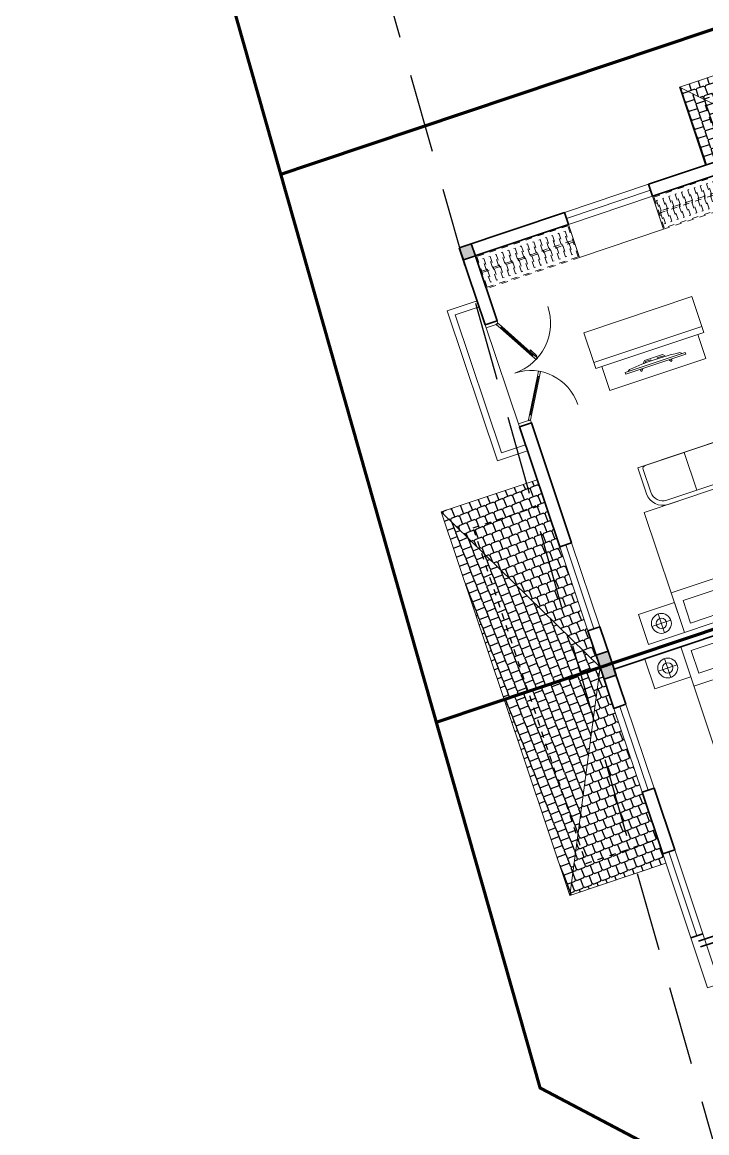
# Model space of a CAD drawing. Header units: metres. Extents: x 568332 to 569219, y 2065964 to 2066430.
# Drawn here: x 568487.03 to 568497.85, y 2066153.02 to 2066170.59 of the extents above; entities that cross this region are included whole.
import ezdxf

# ---------------------------------------------------------------- set-up
doc = ezdxf.new("R2010")
doc.units = ezdxf.units.M
for name, pattern in [('$AUDIT_BAD_LTYPE2', [0]), ('CENTER', [2, 1.25, -0.25, 0.25, -0.25]), ('HIDDEN', [0.375, 0.25, -0.125]), ('X-5M-G-MB PHONGNGU$0$HIDDEN2', [0.1875, 0.125, -0.0625])]:
    doc.linetypes.add(name, pattern=pattern)
doc.layers.get('0').update_dxf_attribs({"linetype": 'CONTINUOUS'})
doc.layers.get('DEFPOINTS').update_dxf_attribs({"linetype": 'CONTINUOUS'})
for name, color, linetype, lineweight in [('-CENTER', 143, 'CENTER', 13), ('-CONCRETE', 1, 'CONTINUOUS', 35), ('-DIM', 9, 'CONTINUOUS', 13), ('-DOOR', 137, 'CONTINUOUS', 9), ('-FURNITURE', 46, 'CONTINUOUS', 9), ('-LINE1', 7, 'CONTINUOUS', 18), ('-WALL', 4, 'CONTINUOUS', 35)]:
    doc.layers.add(name, color=color, linetype=linetype, lineweight=lineweight)
for name, color, linetype in [('-RANH GIOI LO DAT', 12, 'CONTINUOUS'), ('13. NET HATCH', 252, 'CONTINUOUS'), ('APOLIC', 7, 'CONTINUOUS'), ('RANHGIOI', 2, 'HIDDEN')]:
    doc.layers.add(name, color=color, linetype=linetype)

# ---------------------------------------------------------------- blocks, each defined once
blk = doc.blocks.new('M24-T3')
at = {"layer": '-RANH GIOI LO DAT', "linetype": 'HIDDEN', "ltscale": 10, "const_width": 50}
blk.add_lwpolyline([(198408.3345257519, -484210.1941310249), (198408.3345256645, -503203.8383072589), (207408.3345253888, -503628.8758796155), (207408.3345260642, -484210.1941312789)], close=True, dxfattribs=at)
blk = doc.blocks.new('A$C8a974c9c')
for p, q in [((1750.087982669494, 2957.416116623174), (1750.087982669657, 2642.58393779996)), ((1592.671893257969, 2800.000027211493), (1907.504072081182, 2800.000027211652)), ((1342.999452652235, 2500.000027214177), (1342.999452652119, 700.000027214177)), ((1750.087982669345, 242.5839378051005), (1750.087982669549, 557.4161166283138)), ((1592.67189325784, 400.0000272168018), (1907.504072081053, 400.0000272166017))]:
    blk.add_line(p, q)
for points in [[(1999.999452652235, 3100.000027209127), (1500.176512686827, 3100.000027209127), (1500.176512686827, 2500.000027214177), (1999.999452652235, 2500.000027214177)], [(1890.999452652235, 2360.000027214177), (1514.499452652235, 2360.000027214177), (1514.499452652148, 1642.500027214177), (1890.999452652148, 1642.500027214177)], [(1890.99945265209, 840.000027214177), (1514.49945265209, 840.000027214177), (1514.499452652148, 1557.500027214177), (1890.999452652148, 1557.500027214177)], [(1999.999452652119, 100.0000272192265), (1500.17651268671, 100.0000272192265), (1500.17651268671, 700.000027214177), (1999.999452652119, 700.000027214177)]]:
    blk.add_lwpolyline(points, close=True)
blk.add_lwpolyline([(1999.999452652235, 2500.000027214177), (-0.0005473477649502456, 2500.000027214177), (-0.0005473478813655674, 700.000027214177), (1999.999452652119, 700.000027214177), (1999.999452652235, 2500.000027214177)])
for centre, radius in [((1750.087982669561, 2800.000027211581), 157.4160894116067), ((1750.087982669561, 2800.000027211581), 82.41608941160666), ((1750.087982669432, 400.0000272166926), 157.4160894116067), ((1750.087982669432, 400.0000272166926), 82.41608941160666)]:
    blk.add_circle(centre, radius)
blk = doc.blocks.new('*U235')
at = {"linetype": 'X-5M-G-MB PHONGNGU$0$HIDDEN2'}
for points in [[(0, 600.0000000004657), (0, 0), (1532.711566979259, -5.14245983821039e-10), (1532.711566979259, 599.9999999999513)], [(1512.711566979259, 579.999661371878), (1512.711566979259, 19.9996613718782), (20, 20.00000000046566), (20, 580.0000000004657)], [(1512.711566979259, 286.6991212949603), (1512.711566979259, 313.0991212948671), (20, 313.0991212953813), (19.99999859370291, 286.6991212952417)], [(113.7817614636733, 319.1750910408318), (109.4317788550979, 319.1750910408318), (109.4317788550979, 280.441767644881), (113.7817614636733, 280.441767644881)], [(227.7817614636733, 319.1750910407849), (223.4317788550979, 319.1750910407849), (223.4317788550979, 280.4417676448341), (227.7817614636733, 280.4417676448341)], [(341.7817614636733, 319.175091040738), (337.4317788550979, 319.175091040738), (337.4317788550979, 280.4417676447872), (341.7817614636733, 280.4417676447872)], [(455.7817614636733, 319.1750910406911), (451.4317788550979, 319.1750910406911), (451.4317788550979, 280.4417676447403), (455.7817614636733, 280.4417676447403)], [(569.7817614636733, 319.1750910406442), (565.431778855098, 319.1750910406442), (565.431778855098, 280.4417676446934), (569.7817614636733, 280.4417676446934)], [(683.7817614636733, 319.1750910405973), (679.431778855098, 319.1750910405973), (679.431778855098, 280.4417676446465), (683.7817614636733, 280.4417676446465)], [(797.7817614636733, 319.1750910405504), (793.431778855098, 319.1750910405504), (793.431778855098, 280.4417676445996), (797.7817614636733, 280.4417676445996)], [(911.7817614636733, 319.1750910405035), (907.431778855098, 319.1750910405035), (907.431778855098, 280.4417676445527), (911.7817614636733, 280.4417676445527)], [(1025.781761463673, 319.1750910404566), (1021.431778855098, 319.1750910404566), (1021.431778855098, 280.4417676445057), (1025.781761463673, 280.4417676445057)], [(1139.781761463673, 319.1750910404097), (1135.431778855098, 319.1750910404097), (1135.431778855098, 280.4417676444588), (1139.781761463673, 280.4417676444588)], [(1253.781761463673, 319.1750910403628), (1249.431778855098, 319.1750910403628), (1249.431778855098, 280.4417676444119), (1253.781761463673, 280.4417676444119)], [(1367.781761463673, 319.1750910403159), (1363.431778855098, 319.1750910403159), (1363.431778855098, 280.441767644365), (1367.781761463673, 280.441767644365)], [(1481.781761463673, 319.175091040269), (1477.431778855098, 319.175091040269), (1477.431778855098, 280.4417676443181), (1481.781761463673, 280.4417676443181)]]:
    blk.add_lwpolyline(points, close=True, dxfattribs=at)
for points in [[(122.2409142897814, 313.1103512093413), (122.2409142897814, 515.2497102723445), (100.1765458012815, 515.2497102723445), (100.1765458012815, 313.1103512093413)], [(236.2409142897814, 313.1103512092944), (236.2409142897814, 515.2497102722975), (214.1765458012815, 515.2497102722975), (214.1765458012815, 313.1103512092944)], [(350.2409142897814, 313.1103512092475), (350.2409142897814, 515.2497102722507), (328.1765458012815, 515.2497102722507), (328.1765458012815, 313.1103512092475)], [(464.2409142897814, 313.1103512092006), (464.2409142897814, 515.2497102722037), (442.1765458012815, 515.2497102722037), (442.1765458012815, 313.1103512092006)], [(578.2409142897814, 313.1103512091537), (578.2409142897814, 515.2497102721569), (556.1765458012815, 515.2497102721569), (556.1765458012815, 313.1103512091537)], [(692.2409142897814, 313.1103512091068), (692.2409142897814, 515.24971027211), (670.1765458012815, 515.24971027211), (670.1765458012815, 313.1103512091068)], [(806.2409142897814, 313.1103512090599), (806.2409142897814, 515.249710272063), (784.1765458012815, 515.249710272063), (784.1765458012815, 313.1103512090599)], [(920.2409142897814, 313.110351209013), (920.2409142897814, 515.2497102720162), (898.1765458012815, 515.2497102720162), (898.1765458012815, 313.110351209013)], [(1034.240914289781, 313.1103512089661), (1034.240914289781, 515.2497102719692), (1012.176545801281, 515.2497102719692), (1012.176545801281, 313.1103512089661)], [(1148.240914289781, 313.1103512089192), (1148.240914289781, 515.2497102719224), (1126.176545801281, 515.2497102719224), (1126.176545801281, 313.1103512089192)], [(1262.240914289781, 313.1103512088723), (1262.240914289781, 515.2497102718754), (1240.176545801281, 515.2497102718754), (1240.176545801281, 313.1103512088723)], [(1376.240914289781, 313.1103512088254), (1376.240914289781, 515.2497102718285), (1354.176545801281, 515.2497102718285), (1354.176545801281, 313.1103512088254)], [(1490.240914289781, 313.1103512087785), (1490.240914289781, 515.2497102717816), (1468.176545801281, 515.2497102717816), (1468.176545801281, 313.1103512087785)], [(100.1765458012815, 286.7103512094345), (100.1765458012815, 92.0852110228024), (122.2409142897814, 92.0852110228024), (122.2409142897814, 286.7103512094345)], [(214.1765458012815, 286.7103512093876), (214.1765458012815, 92.08521102275549), (236.2409142897814, 92.08521102275549), (236.2409142897814, 286.7103512093876)], [(328.1765458012815, 286.7103512093407), (328.1765458012815, 92.08521102270858), (350.2409142897814, 92.08521102270858), (350.2409142897814, 286.7103512093407)], [(442.1765458012815, 286.7103512092938), (442.1765458012815, 92.08521102266168), (464.2409142897814, 92.08521102266168), (464.2409142897814, 286.7103512092938)], [(556.1765458012815, 286.7103512092469), (556.1765458012815, 92.08521102261477), (578.2409142897814, 92.08521102261477), (578.2409142897814, 286.7103512092469)], [(670.1765458012815, 286.7103512092), (670.1765458012815, 92.08521102256786), (692.2409142897814, 92.08521102256786), (692.2409142897814, 286.7103512092)], [(784.1765458012815, 286.7103512091531), (784.1765458012815, 92.08521102252095), (806.2409142897814, 92.08521102252095), (806.2409142897814, 286.7103512091531)], [(898.1765458012815, 286.7103512091062), (898.1765458012815, 92.08521102247404), (920.2409142897814, 92.08521102247404), (920.2409142897814, 286.7103512091062)], [(1012.176545801281, 286.7103512090592), (1012.176545801281, 92.08521102242715), (1034.240914289781, 92.08521102242715), (1034.240914289781, 286.7103512090592)], [(1126.176545801281, 286.7103512090123), (1126.176545801281, 92.08521102238024), (1148.240914289781, 92.08521102238024), (1148.240914289781, 286.7103512090123)], [(1240.176545801281, 286.7103512089654), (1240.176545801281, 92.08521102233333), (1262.240914289781, 92.08521102233333), (1262.240914289781, 286.7103512089654)], [(1354.176545801281, 286.7103512089186), (1354.176545801281, 92.08521102228642), (1376.240914289781, 92.08521102228642), (1376.240914289781, 286.7103512089186)], [(1468.176545801281, 286.7103512088717), (1468.176545801281, 92.0852110222395), (1490.240914289781, 92.0852110222395), (1490.240914289781, 286.7103512088717)]]:
    blk.add_lwpolyline(points, dxfattribs=at)
blk = doc.blocks.new('A$C424D5770')
at = {"layer": '-FURNITURE'}
blk.add_line((70.00063380098436, 769.8614636488492), (700.0012267573038, 769.861463410547), dxfattribs=at)
for points in [[(0.0006336262740660459, 269.9992703502066), (0.0006339756946545094, 1269.723656995484, -0.414213562383414), (270.0006340710097, 1539.7236569097), (700.0012270177831, 1539.723656726594), (700.0012264967954, -0.0007299187273019925), (270.0006335285434, -0.0007297355768969283, -0.4142135623627453)], [(70.00063362627407, 269.9992703279713), (70.00063397569465, 1269.723656973249, -0.4142135623834242), (270.0006340463005, 1469.7236569097), (650.001226997294, 1469.723656750852, -0.4142135623627659), (700.0012269796571, 1419.723656734961), (700.0012265349214, 119.9992700896546, -0.4142135623834403), (650.0012265172554, 69.99927010554529), (270.0006335556682, 69.9992702644231, -0.4142135623627457)]]:
    blk.add_lwpolyline(points, format="xyb", close=True, dxfattribs=at)
blk = doc.blocks.new('A$C4D045CFB')
at = {"layer": '13. NET HATCH'}
h = blk.add_hatch(dxfattribs=at)
h.set_pattern_fill('MAIGO-12', color=256, scale=300, angle=180)
h.set_pattern_definition([(180, (-90, 1.102182119232618e-14), (-75.00000000000001, -150), [120, -30, 120, -30]), (270, (-75, -14.99999999999999), (74.99999999999997, -150), [135, -165]), (225, (-60, 7.34788079488412e-15), (-75.00000000142688, -150.0000000028537), [21.213203436, -403.0508652]), (315, (-90, 1.102182119232618e-14), (75.00000000142684, -150.0000000028537), [21.213203436, -403.0508652])])
h.paths.add_polyline_path([(1299.999119955668, 6100.494044825784), (1299.953723877203, 5215.284894083044), (1299.999119955668, 5229.592269479996), (1299.999119955668, 4500.000660992693), (-0.0008800443320069462, 6100.494044825784)])
h = blk.add_hatch(dxfattribs=at)
h.set_pattern_fill('MAIGO-12', color=256, scale=300, angle=270)
h.set_pattern_definition([(270, (-1.653273178848927e-14, -90), (150, -75.00000000000003), [120, -30, 120, -30]), (0, (14.99999999999999, -75), (150, 74.99999999999996), [135, -165]), (315, (-1.102182119232618e-14, -60), (150.0000000028537, -75.0000000014269), [21.213203436, -403.0508652]), (45, (-1.653273178848927e-14, -90), (150.0000000028537, 75.00000000142683), [21.213203436, -403.0508652])])
h.paths.add_polyline_path([(-0.0008800443320069462, 6100.494044825784), (1299.999119955668, 4500.000660992693), (1299.999119955668, 1300.000660992693), (-0.0008800443320069462, 0.000660992693156004)])
h = blk.add_hatch(dxfattribs=at)
h.set_pattern_fill('MAIGO-12', color=256, scale=300)
h.set_pattern_definition([(0, (90, 0), (75, 150), [120, -30, 120, -30]), (90, (75, 15), (-74.99999999999999, 150), [135, -165]), (45, (60, 0), (75.00000000142687, 150.0000000028537), [21.213203436, -403.0508652]), (135, (90, 0), (-75.00000000142686, 150.0000000028537), [21.213203436, -403.0508652])])
h.paths.add_polyline_path([(1299.999119955668, 1300.000660992693), (1299.999119955668, 0.000660992693156004), (-0.0008800443320069462, 0.000660992693156004)])
at = {"layer": '-LINE1'}
for p, q in [((-0.0008800443320069462, 0.000660992693156004), (-0.0008800443320069462, 6100.494044825784)), ((-0.0008800443320069462, 6100.494044825784), (1299.999119955668, 6100.494044825784)), ((-0.0008800443320069462, 6100.494044825784), (1299.999119955668, 4500.000660992693)), ((-0.0008800443320069462, 0.000660992693156004), (1299.999119955668, 1300.000660992693)), ((1299.999119955668, 0.000660992693156004), (-0.0008800443320069462, 0.000660992693156004))]:
    blk.add_line(p, q, dxfattribs=at)
at = {"layer": 'DEFPOINTS', "linetype": 'HIDDEN', "ltscale": 5}
blk.add_lwpolyline([(1299.999119955668, 300.0006609926932), (299.999119955668, 300.0006609926932), (299.999119955668, 5800.494044825784), (1299.999119955668, 5800.494044825784)], close=True, dxfattribs=at)
blk = doc.blocks.new('XR.MB.LM123$0$tvi 1')
blk.add_lwpolyline([(28.54445810673496, -2.291926648467779e-10), (28.54445810673496, -999.9999999999964), (-7.275957614183426e-12, -1000), (0, 0)], close=True)
for points in [[(28.54445810680045, -50.31958968611434), (52.37372755713295, -80.86315460130209)], [(-24.09820395050338, -235.5599978379832), (-39.09879504836863, -251.7939635238108)], [(0, -284.7849796677438), (-39.09879504836863, -251.7939635238108)], [(0, -255.9952397129928), (-24.09820395050338, -235.5599978379832)], [(69.66229681991535, -315.0836646851385), (111.1934016081432, -350.2927865858655), (111.193401608034, -649.712917566063), (69.68611289083492, -684.9110379843005)], [(89.09002233762294, -445.7449799550195), (89.09002233762294, -359.9578938602899), (70.91298945683957, -344.6203678706661)], [(89.09002233762294, -445.7449799550195), (73.49991829216015, -445.7449799550232)], [(89.09002233768115, -554.2550200447404), (89.09002233773936, -640.0421061392371), (70.91298945678864, -655.3796321293303)], [(89.09002233768115, -554.2550200447404), (73.49991829216015, -554.2550200447404)], [(0, -715.2150203320198), (-39.09879504836863, -748.2060364759491)], [(-24.09820395050338, -764.4400021620095), (-39.09879504836863, -748.2060364759491)], [(0, -744.004760287), (-24.09820395050338, -764.4400021620095)], [(28.54445810674224, -949.680410313882), (52.37372755713295, -919.1368453984578)]]:
    blk.add_lwpolyline(points)
blk.add_arc((-4025.16618952866, -499.9999999999964), 4099.025185406737, 354.1310878512652, 5.868912148527433)
blk = doc.blocks.new('*U234')
at = {"linetype": 'X-5M-G-MB PHONGNGU$0$HIDDEN2'}
for points in [[(0, 600.0000000004657), (0, 0), (1696.347929120334, -5.815770593156181e-10), (1696.347929120334, 599.999999999884)], [(1676.347929120334, 579.9996613718107), (1676.347929120334, 19.99966137181087), (20, 20.00000000046566), (20, 580.0000000004657)], [(1676.347929120334, 286.6991212948929), (1676.347929120334, 313.0991212947997), (20, 313.0991212953813), (19.99999859370291, 286.6991212952417)], [(113.7817614636733, 319.1750910408318), (109.4317788550979, 319.1750910408318), (109.4317788550979, 280.441767644881), (113.7817614636733, 280.441767644881)], [(227.7817614636733, 319.1750910407849), (223.4317788550979, 319.1750910407849), (223.4317788550979, 280.4417676448341), (227.7817614636733, 280.4417676448341)], [(341.7817614636733, 319.175091040738), (337.4317788550979, 319.175091040738), (337.4317788550979, 280.4417676447872), (341.7817614636733, 280.4417676447872)], [(455.7817614636733, 319.1750910406911), (451.4317788550979, 319.1750910406911), (451.4317788550979, 280.4417676447403), (455.7817614636733, 280.4417676447403)], [(569.7817614636733, 319.1750910406442), (565.431778855098, 319.1750910406442), (565.431778855098, 280.4417676446934), (569.7817614636733, 280.4417676446934)], [(683.7817614636732, 319.1750910405973), (679.4317788550978, 319.1750910405973), (679.4317788550978, 280.4417676446465), (683.7817614636732, 280.4417676446465)], [(797.7817614636732, 319.1750910405504), (793.4317788550978, 319.1750910405504), (793.4317788550978, 280.4417676445996), (797.7817614636732, 280.4417676445996)], [(911.7817614636732, 319.1750910405035), (907.4317788550978, 319.1750910405035), (907.4317788550978, 280.4417676445527), (911.7817614636732, 280.4417676445527)], [(1025.781761463673, 319.1750910404566), (1021.431778855098, 319.1750910404566), (1021.431778855098, 280.4417676445057), (1025.781761463673, 280.4417676445057)], [(1139.781761463673, 319.1750910404097), (1135.431778855098, 319.1750910404097), (1135.431778855098, 280.4417676444588), (1139.781761463673, 280.4417676444588)], [(1253.781761463673, 319.1750910403628), (1249.431778855098, 319.1750910403628), (1249.431778855098, 280.4417676444119), (1253.781761463673, 280.4417676444119)], [(1367.781761463673, 319.1750910403159), (1363.431778855098, 319.1750910403159), (1363.431778855098, 280.441767644365), (1367.781761463673, 280.441767644365)], [(1481.781761463673, 319.175091040269), (1477.431778855098, 319.175091040269), (1477.431778855098, 280.4417676443181), (1481.781761463673, 280.4417676443181)], [(1595.781761463673, 319.175091040222), (1591.431778855098, 319.175091040222), (1591.431778855098, 280.4417676442712), (1595.781761463673, 280.4417676442712)]]:
    blk.add_lwpolyline(points, close=True, dxfattribs=at)
for points in [[(122.2409142897814, 313.1103512093413), (122.2409142897814, 515.2497102723445), (100.1765458012815, 515.2497102723445), (100.1765458012815, 313.1103512093413)], [(236.2409142897814, 313.1103512092944), (236.2409142897814, 515.2497102722975), (214.1765458012815, 515.2497102722975), (214.1765458012815, 313.1103512092944)], [(350.2409142897814, 313.1103512092475), (350.2409142897814, 515.2497102722507), (328.1765458012815, 515.2497102722507), (328.1765458012815, 313.1103512092475)], [(464.2409142897813, 313.1103512092006), (464.2409142897813, 515.2497102722037), (442.1765458012814, 515.2497102722037), (442.1765458012814, 313.1103512092006)], [(578.2409142897814, 313.1103512091537), (578.2409142897814, 515.2497102721569), (556.1765458012815, 515.2497102721569), (556.1765458012815, 313.1103512091537)], [(692.2409142897812, 313.1103512091068), (692.2409142897812, 515.24971027211), (670.1765458012813, 515.24971027211), (670.1765458012813, 313.1103512091068)], [(806.2409142897812, 313.1103512090599), (806.2409142897812, 515.249710272063), (784.1765458012813, 515.249710272063), (784.1765458012813, 313.1103512090599)], [(920.2409142897812, 313.110351209013), (920.2409142897812, 515.2497102720162), (898.1765458012813, 515.2497102720162), (898.1765458012813, 313.110351209013)], [(1034.240914289781, 313.1103512089661), (1034.240914289781, 515.2497102719692), (1012.176545801281, 515.2497102719692), (1012.176545801281, 313.1103512089661)], [(1148.240914289781, 313.1103512089192), (1148.240914289781, 515.2497102719224), (1126.176545801281, 515.2497102719224), (1126.176545801281, 313.1103512089192)], [(1262.240914289781, 313.1103512088723), (1262.240914289781, 515.2497102718754), (1240.176545801281, 515.2497102718754), (1240.176545801281, 313.1103512088723)], [(1376.240914289781, 313.1103512088254), (1376.240914289781, 515.2497102718285), (1354.176545801281, 515.2497102718285), (1354.176545801281, 313.1103512088254)], [(1490.240914289781, 313.1103512087785), (1490.240914289781, 515.2497102717816), (1468.176545801281, 515.2497102717816), (1468.176545801281, 313.1103512087785)], [(1604.240914289781, 313.1103512087315), (1604.240914289781, 515.2497102717347), (1582.176545801281, 515.2497102717347), (1582.176545801281, 313.1103512087315)], [(100.1765458012815, 286.7103512094345), (100.1765458012815, 92.0852110228024), (122.2409142897814, 92.0852110228024), (122.2409142897814, 286.7103512094345)], [(214.1765458012815, 286.7103512093876), (214.1765458012815, 92.08521102275549), (236.2409142897814, 92.08521102275549), (236.2409142897814, 286.7103512093876)], [(328.1765458012815, 286.7103512093407), (328.1765458012815, 92.08521102270858), (350.2409142897814, 92.08521102270858), (350.2409142897814, 286.7103512093407)], [(442.1765458012814, 286.7103512092938), (442.1765458012814, 92.08521102266168), (464.2409142897813, 92.08521102266168), (464.2409142897813, 286.7103512092938)], [(556.1765458012815, 286.7103512092469), (556.1765458012815, 92.08521102261477), (578.2409142897814, 92.08521102261477), (578.2409142897814, 286.7103512092469)], [(670.1765458012813, 286.7103512092), (670.1765458012813, 92.08521102256786), (692.2409142897812, 92.08521102256786), (692.2409142897812, 286.7103512092)], [(784.1765458012813, 286.7103512091531), (784.1765458012813, 92.08521102252095), (806.2409142897812, 92.08521102252095), (806.2409142897812, 286.7103512091531)], [(898.1765458012813, 286.7103512091062), (898.1765458012813, 92.08521102247404), (920.2409142897812, 92.08521102247404), (920.2409142897812, 286.7103512091062)], [(1012.176545801281, 286.7103512090592), (1012.176545801281, 92.08521102242715), (1034.240914289781, 92.08521102242715), (1034.240914289781, 286.7103512090592)], [(1126.176545801281, 286.7103512090123), (1126.176545801281, 92.08521102238024), (1148.240914289781, 92.08521102238024), (1148.240914289781, 286.7103512090123)], [(1240.176545801281, 286.7103512089654), (1240.176545801281, 92.08521102233333), (1262.240914289781, 92.08521102233333), (1262.240914289781, 286.7103512089654)], [(1354.176545801281, 286.7103512089186), (1354.176545801281, 92.08521102228642), (1376.240914289781, 92.08521102228642), (1376.240914289781, 286.7103512089186)], [(1468.176545801281, 286.7103512088717), (1468.176545801281, 92.0852110222395), (1490.240914289781, 92.0852110222395), (1490.240914289781, 286.7103512088717)], [(1582.176545801281, 286.7103512088247), (1582.176545801281, 92.0852110221926), (1604.240914289781, 92.0852110221926), (1604.240914289781, 286.7103512088247)]]:
    blk.add_lwpolyline(points, dxfattribs=at)
blk = doc.blocks.new('*U236')
at = {"ltscale": 0.3}
for points in [[(1072.650000000008, 0, 0.4142135623730951), (50, 1022.650000000007, 0.4142135623730951)], [(1072.650000000008, 0, -0.4142135623730951), (2040.999999999975, 968.3499999999674, -0.4142135623730951)]]:
    blk.add_lwpolyline(points, format="xyb", dxfattribs=at)
for points in [[(851.5549456558338, 462.7779636446716), (136.6025403784439, 50.00000000000001)], [(849.0383388017187, 461.3250000000038), (869.0383388017187, 426.6839838486262), (955.6408791801625, 476.6839838486263), (935.6408791801625, 511.3250000000038), (849.0383388017187, 461.3250000000038)], [(1288.986840623786, 434.1749999999836), (1268.986840623786, 399.5339838486062), (1182.384300245342, 449.5339838486062), (1202.384300245342, 484.1749999999836), (1288.986840623786, 434.1749999999836)], [(1286.470233769671, 435.6279636446514), (1954.397459621531, 50)], [(136.6025403784439, 50.00000000000001), (156.6025403784439, 15.35898384862247), (70, -34.64101615137755), (50, 0), (136.6025403784439, 50.00000000000001)], [(1954.397459621531, 50), (1934.397459621531, 15.35898384862253), (2020.999999999975, -34.64101615137747), (2040.999999999975, 0), (1954.397459621531, 50)]]:
    blk.add_lwpolyline(points)
for points in [[(743.5512405761258, 433.0652498935575), (890.4458856017206, 517.8749127415991), (904.5808294097276, 493.392471904), (880.0983885721537, 479.2575280960076), (868.790433525751, 498.8434807660818), (746.3782293377301, 428.1687617260326)], [(0, 0), (50, 0), (50, -40), (60, -40), (60, -245.9999999543969), (0, -245.9999999543969)], [(2090.999999999975, 0), (2040.999999999975, 0), (2040.999999999975, -40), (2030.999999999975, -40), (2030.999999999975, -245.9999999543969), (2090.999999999975, -245.9999999543969)]]:
    blk.add_lwpolyline(points, close=True)
at = {"layer": 'APOLIC', "linetype": '$AUDIT_BAD_LTYPE2'}
for p, q in [((146.6025403784439, 32.67949192431124), (859.0383388017187, 444.0044919243149)), ((869.0383388017187, 426.6839838486262), (156.6025403784439, 15.35898384862247)), ((1268.986840623786, 399.5339838486062), (1934.397459621531, 15.35898384862253)), ((1944.397459621531, 32.67949192431115), (1278.986840623786, 416.8544919242948))]:
    blk.add_line(p, q, dxfattribs=at)
blk = doc.blocks.new('A$C5C575821')
at = {"layer": '-CONCRETE'}
h = blk.add_hatch(color=256, dxfattribs=at)
h.dxf.hatch_style = 1
h.paths.add_polyline_path([(-0.00237559899687767, 200.0000000000146), (-0.00237559899687767, 1.455191522836685e-11), (199.9976244010031, 1.455191522836685e-11), (199.9976244010031, 200.0000000000146)])
blk.add_lwpolyline([(-0.00237559899687767, 1.455191522836685e-11), (199.9976244010031, 1.455191522836685e-11), (199.9976244010031, 200.0000000000146), (-0.00237559899687767, 200.0000000000146)], close=True, dxfattribs=at)
blk = doc.blocks.new('M23-T3')
at = {"layer": '13. NET HATCH'}
h = blk.add_hatch(dxfattribs=at)
h.set_pattern_fill('MAIGO-12', color=256, scale=300, angle=2.703864245954071)
h.set_pattern_definition([(2.703864245954072, (-66304.40637490881, -11896.15620137809), (67.84042924189717, 153.3710408136919), [120, -30, 120, -30]), (92.70386424595402, (-66320.09728263677, -11881.88050823653), (-81.99257510581519, 146.2949678817329), [135, -165]), (47.70386424595408, (-66334.37297577836, -11897.57141596451), (67.84042924318783, 153.3710408166097), [21.213203436, -403.0508652]), (137.7038642459541, (-66304.40637490881, -11896.15620137809), (-81.99257510737509, 146.2949678845161), [21.213203436, -403.0508652])])
h.paths.add_polyline_path([(202849.0853044041, -436224.4039378642), (202849.0853044041, -434624.4039378638), (202539.3599759016, -434782.770439272), (201735.8170709384, -435193.6319295025), (200925.3135574842, -435608.0524655036), (199719.8833472298, -436224.403937833)])
h = blk.add_hatch(dxfattribs=at)
h.set_pattern_fill('MAIGO-12', color=256, scale=300, angle=272.7038642459541)
h.set_pattern_definition([(272.7038642459541, (-66390.06053375825, -11990.30164774595), (153.3710408136919, -67.8404292418972), [120, -30, 120, -30]), (2.703864245954072, (-66375.78484061669, -11974.61074001796), (146.2949678817329, 81.99257510581516), [135, -165]), (317.703864245954, (-66391.47574834464, -11960.3350468764), (153.3710408166097, -67.84042924318786), [21.213203436, -403.0508652]), (47.70386424595408, (-66390.06053375825, -11990.30164774595), (146.2949678845161, 81.99257510737506), [21.213203436, -403.0508652])])
h.paths.add_polyline_path([(202849.085255134, -434624.4040483781), (200618.3852326568, -434624.4039378415), (199719.8833472457, -434624.4039378324), (199719.8833472298, -436224.403937833), (201116.282732515, -435510.4075490261)])
at = {"layer": '-DOOR'}
blk.add_lwpolyline([(195849.0853042337, -431469.4184466855), (196049.0853042286, -431469.4184466855), (196049.0853042286, -432869.4184466855), (195849.0853042337, -432869.4184466855)], close=True, dxfattribs=at)
for points in [[(195949.0853042312, -432869.4184466855), (195949.0853042312, -431469.4184466855)], [(200838.3852326587, -434424.403937844), (202238.3852326587, -434424.4039378577)], [(202238.3852326577, -434524.4039378576), (200838.3852326577, -434524.4039378438)], [(197134.4843244062, -434624.4039378069), (198834.4843244062, -434624.403937824)], [(200838.3852326567, -434624.4039378435), (202238.3852326567, -434624.4039378575)]]:
    blk.add_lwpolyline(points, dxfattribs=at)
at = {"layer": '-FURNITURE'}
for points in [[(198249.0847112794, -431384.4917462768), (197749.0847112794, -431384.4917462803), (197749.0847112969, -433184.4917462803), (198249.0847112969, -433184.4917462766)], [(198249.0847112794, -431384.4917462768), (198349.0847118194, -431384.4917462768), (198349.084711837, -433184.4917462766), (198249.0847112969, -433184.4917462766)], [(196049.0853042099, -431469.4184466855), (196599.0853042098, -431469.4184466855), (196599.0853042098, -432869.4184466855), (196049.0853042099, -432869.4184466855)], [(198749.0853047757, -433084.4917462948), (198749.0853042675, -431484.4917462601), (198349.0847113112, -431484.4917463302), (198349.0847118194, -433084.4917463651)]]:
    blk.add_lwpolyline(points, close=True, dxfattribs=at)
at = {"layer": '-LINE1'}
for p, q in [((196734.4843244062, -434624.4039378025), (196734.4843244012, -435124.3833216148)), ((196834.4843244062, -434624.4039378037), (196834.4843244022, -435024.3833216151)), ((199134.4843244023, -435024.3833216385), (199134.4843244062, -434624.403937827)), ((199234.4843244012, -435124.3833216396), (199234.4843244062, -434624.403937828)), ((199719.8833472298, -436224.403937833), (199719.8833472457, -434624.4039378324)), ((202849.0853044041, -434624.4040483781), (202849.0853044041, -436224.4039378634)), ((196734.4843244012, -435124.3833216148), (199234.4843244012, -435124.3833216396)), ((196834.4843244022, -435024.3833216151), (199134.4843244023, -435024.3833216385)), ((202849.0853044041, -436224.4039378634), (199719.8833472298, -436224.403937833))]:
    blk.add_line(p, q, dxfattribs=at)
blk.add_lwpolyline([(199719.8833472298, -436224.403937833), (202849.085255134, -434624.4040483781)], dxfattribs=at)
at = {"layer": '-RANH GIOI LO DAT', "linetype": 'HIDDEN', "ltscale": 10, "const_width": 50}
blk.add_lwpolyline([(193849.0853044649, -417513.9444146093), (193849.0853036951, -436932.6261630398), (202849.0853033838, -437357.6637355022), (202849.0853044041, -417513.9444152254)], close=True, dxfattribs=at)
at = {"layer": '-WALL', "linetype": 'Continuous', "ltscale": 10}
for p, q in [((202849.0853044041, -434624.4039378638), (202849.0853044041, -419513.9444155425)), ((195849.0853042117, -429214.4328436253), (195849.0853042337, -431469.4184466855)), ((196049.0853042099, -429814.4328436255), (196049.0853042286, -431469.4184466855)), ((195849.0853041427, -432869.4184466855), (195849.0853041427, -434624.4040498212)), ((196049.0853041666, -432887.1937412994), (196049.0853041448, -434433.6264201682)), ((196039.8629312246, -434424.4039377963), (197134.4843244082, -434424.4039378072)), ((198834.4843244082, -434424.403937824), (200838.3852326587, -434424.403937844)), ((202238.3852326587, -434424.4039378577), (202747.3303841703, -434424.4039378628)), ((195849.085301567, -434624.403937794), (197134.4843244062, -434624.4039378069)), ((198834.4843244062, -434624.4039378233), (200838.3852326567, -434624.4039378437)), ((202238.3852326567, -434624.4039378575), (202849.0853044041, -434624.4040483781))]:
    blk.add_line(p, q, dxfattribs=at)
at = {"layer": '-WALL'}
for points in [[(196049.0853042286, -431469.4184466855), (195849.0853042337, -431469.4184466855)], [(196049.0853042286, -432869.4184466855), (195849.0853042184, -432869.4184466855)], [(197134.4843244062, -434624.4039378067), (197134.4843244082, -434424.4039378072)], [(198834.4843244062, -434624.4039378238), (198834.4843244082, -434424.4039378242)], [(200838.3852326567, -434624.4039378437), (200838.3852326587, -434424.403937844)], [(202238.3852326567, -434624.4039378575), (202238.3852326587, -434424.4039378577)]]:
    blk.add_lwpolyline(points, dxfattribs=at)
at = {"layer": 'DEFPOINTS', "linetype": 'HIDDEN', "ltscale": 5}
for p, q in [((200119.8833472338, -435824.4039378368), (200119.8833472457, -434624.4039378365)), ((202849.0853044041, -435824.4039378641), (200119.8833472338, -435824.4039378368))]:
    blk.add_line(p, q, dxfattribs=at)
at = {"layer": '-DIM', "xscale": -1}
blk.add_blockref('A$C424D5770', (200749.085937765, -433054.1853496744), dxfattribs=at)
at = {"layer": '-DOOR', "xscale": 0.8130081300813008, "yscale": 0.8130081300813008, "zscale": 0.8130081300813008}
blk.add_blockref('*U236', (197134.4843244083, -434424.403937844), dxfattribs=at)
at = {"layer": '-FURNITURE', "extrusion": (0, 0, -1), "yscale": 0.916666666665974, "zscale": -0.916666666665974}
for name, p, xscale, rotation in [('*U235', (-196049.0853042105, -430064.4328436223), -0.916666666665974, 90), ('*U234', (-196049.082929401, -434424.404048378), 0.916666666665974, 90.00000000000001)]:
    blk.add_blockref(name, p, dxfattribs=dict(at, xscale=xscale, rotation=rotation))
at = {"layer": '-FURNITURE', "xscale": -1, "rotation": 180}
blk.add_blockref('A$C8a974c9c', (200749.085851752, -430684.4917190634), dxfattribs=at)
at = {"layer": '-FURNITURE', "extrusion": (0, 0, -1), "xscale": -1, "rotation": 180.0036897224084}
blk.add_blockref('XR.MB.LM123$0$tvi 1', (-198583.6915681113, -432763.6398357486), dxfattribs=at)
at = {"layer": '-WALL'}
for name, p in [('A$C4D045CFB', (194549.0861842063, -430514.4335045426)), ('A$C5C575821', (195849.085305, -434624.404048378)), ('A$C5C575821', (202649.0876800031, -434624.4040483781))]:
    blk.add_blockref(name, p, dxfattribs=at)
blk = doc.blocks.new('M22-T3')
at = {"layer": '13. NET HATCH'}
h = blk.add_hatch(dxfattribs=at)
h.set_pattern_fill('MAIGO-12', color=256, scale=300, angle=92.70386424684352)
h.set_pattern_definition([(92.70386424684348, (-63964.76542865852, -11316.85114594735), (-153.371040814745, 67.84042923951627), [120, -29.99999999999999, 120, -29.99999999999999]), (182.7038642468435, (-63979.04112179985, -11332.54205367551), (-146.29496788046, -81.99257510808624), [134.9999999999999, -164.9999999999999]), (137.7038642468435, (-63963.35021407163, -11346.81774681684), (-153.3710408176629, 67.84042924080693), [21.213203436, -403.0508652]), (227.7038642468435, (-63964.76542865852, -11316.85114594735), (-146.2949678832432, -81.99257510964614), [21.213203436, -403.0508652])])
h.paths.add_polyline_path([(196539.2230290206, -368424.4826077459), (195557.8264152747, -368424.482607751), (193269.985346852, -368424.4826078527), (194703.51450479, -369126.0671592146), (196539.2230290295, -370024.4826077448)])
h = blk.add_hatch(dxfattribs=at)
h.set_pattern_fill('MAIGO-12', color=256, scale=300, angle=2.703864246843521)
h.set_pattern_definition([(2.703864246843521, (-63870.61998228938, -11402.50530479534), (67.84042923951625, 153.371040814745), [120, -30, 120, -30]), (92.70386424684348, (-63886.31089001754, -11388.22961165401), (-81.99257510808626, 146.29496788046), [134.9999999999999, -164.9999999999999]), (47.70386424684352, (-63900.58658315887, -11403.92051938217), (67.84042924080691, 153.3710408176629), [21.213203436, -403.0508652]), (137.7038642468435, (-63870.61998228938, -11402.50530479534), (-81.99257510964615, 146.2949678832432), [21.213203436, -403.0508652])])
h.paths.add_polyline_path([(195241.8792472355, -369389.5486407082), (194381.8896292973, -368968.6604941811), (193631.2865232567, -368601.307280271), (193269.985346852, -368424.4826077637), (193269.985346852, -370024.4826077636), (196539.2230290295, -370024.482607745)])
at = {"layer": '-DOOR'}
for points in [[(193954.6041874369, -368224.4826077603), (195354.6041874369, -368224.4826077528)], [(195354.6041874374, -368324.4826077521), (193954.6041874374, -368324.4826077601)], [(196384.5813181892, -368324.4826077471), (197784.5813181891, -368324.4826077399)], [(193954.604187438, -368424.48260776), (195354.604187438, -368424.4826077637)]]:
    blk.add_lwpolyline(points, dxfattribs=at)
blk.add_lwpolyline([(196384.5813181887, -368224.4826077474), (198617.6582219309, -368224.4826077641), (198617.658221932, -368424.4826077633), (196384.5813181898, -368424.4826077467)], close=True, dxfattribs=at)
at = {"layer": '-LINE1'}
for p, q in [((193269.985346852, -368424.4826077637), (193269.985346852, -370024.4826077634)), ((196539.2230290295, -370024.4826077448), (196539.2230290206, -368424.4826077456)), ((193269.985346852, -370024.4826077634), (196539.2230290295, -370024.4826077448))]:
    blk.add_line(p, q, dxfattribs=at)
blk.add_lwpolyline([(196539.2230290295, -370024.4826077448), (193269.985346852, -368424.4826078527)], dxfattribs=at)
at = {"layer": '-RANH GIOI LO DAT', "linetype": 'HIDDEN', "ltscale": 10, "const_width": 50}
blk.add_lwpolyline([(193269.9853458561, -351313.7632874697), (193269.9853445153, -371157.4826077649), (199275.5518657939, -371441.1038758201), (204269.9853444727, -366676.9729739521), (204269.9853453184, -351313.7632879182)], close=True, dxfattribs=at)
at = {"layer": '-WALL'}
for p, q in [((193269.985346852, -368424.4826077637), (193269.9853458561, -353313.7632873694)), ((193369.9829578221, -368224.4826077637), (193369.9853458561, -363613.5991095121)), ((197869.9853458562, -368324.4826077637), (197869.9853458561, -365313.5991095121)), ((197969.9853458561, -365313.5991095121), (197969.9853458561, -368324.4826077637)), ((193360.6515209897, -368224.4826077633), (193954.6041874369, -368224.4826077603)), ((195354.6041874369, -368224.4826077528), (196384.5813181887, -368224.4826077471)), ((193269.985345855, -368424.4826077637), (193954.604187438, -368424.48260776)), ((195354.604187438, -368424.4826077521), (196384.5813181898, -368424.4826077467))]:
    blk.add_line(p, q, dxfattribs=at)
for points in [[(193954.604187438, -368424.48260776), (193954.6041874369, -368224.4826077603)], [(195354.604187438, -368424.4826077521), (195354.6041874369, -368224.4826077523)], [(196384.5813181897, -368424.4826077464), (196384.5813181887, -368224.4826077474)], [(197784.5813181897, -368424.4826077391), (197784.5813181886, -368224.4826077401)]]:
    blk.add_lwpolyline(points, dxfattribs=at)
at = {"layer": 'DEFPOINTS', "linetype": 'HIDDEN', "ltscale": 5}
for p, q in [((196139.2230290272, -369624.4826077473), (196139.2230290206, -368424.482607748)), ((193336.1023025314, -369624.4826077634), (196139.2230290272, -369624.4826077473))]:
    blk.add_line(p, q, dxfattribs=at)
at = {"layer": '-FURNITURE', "rotation": 180}
blk.add_blockref('A$C8a974c9c', (195369.9847985083, -364613.5990822979), dxfattribs=at)
at = {"layer": '-WALL'}
blk.add_blockref('A$C5C575821', (193269.9853334211, -368424.4826077637), dxfattribs=at)

msp = doc.modelspace()

# ---------------------------------------------------------------- block references
at = {"layer": '-CENTER', "xscale": 0.001, "yscale": 0.001, "zscale": 0.001, "rotation": 288.5514997326909}
msp.add_blockref('M24-T3', (568902.5863623985, 2066525.04738674), dxfattribs=at)

# ---------------------------------------------------------------- next in the draw order: block references
at = {"layer": '-CENTER', "xscale": 0.001, "yscale": 0.001, "zscale": 0.001, "rotation": 288.5514997340802}
msp.add_blockref('M23-T3', (568843.6697477545, 2066490.972829003), dxfattribs=at)

# ---------------------------------------------------------------- next in the draw order: block references
at = {"layer": '-CENTER', "xscale": 0.001, "yscale": 0.001, "zscale": 0.001, "rotation": 288.5514997335048}
msp.add_blockref('M22-T3', (568783.9571129996, 2066460.829431918), dxfattribs=at)

# ---------------------------------------------------------------- next in the draw order: linework, layer by layer
at = {"layer": 'RANHGIOI', "color": 12, "ltscale": 5}
msp.add_lwpolyline([(568487.0250684666, 2066191.39642084), (568500.3990812999, 2066144.283203559)], dxfattribs=at)

doc.saveas('drawing.dxf')
